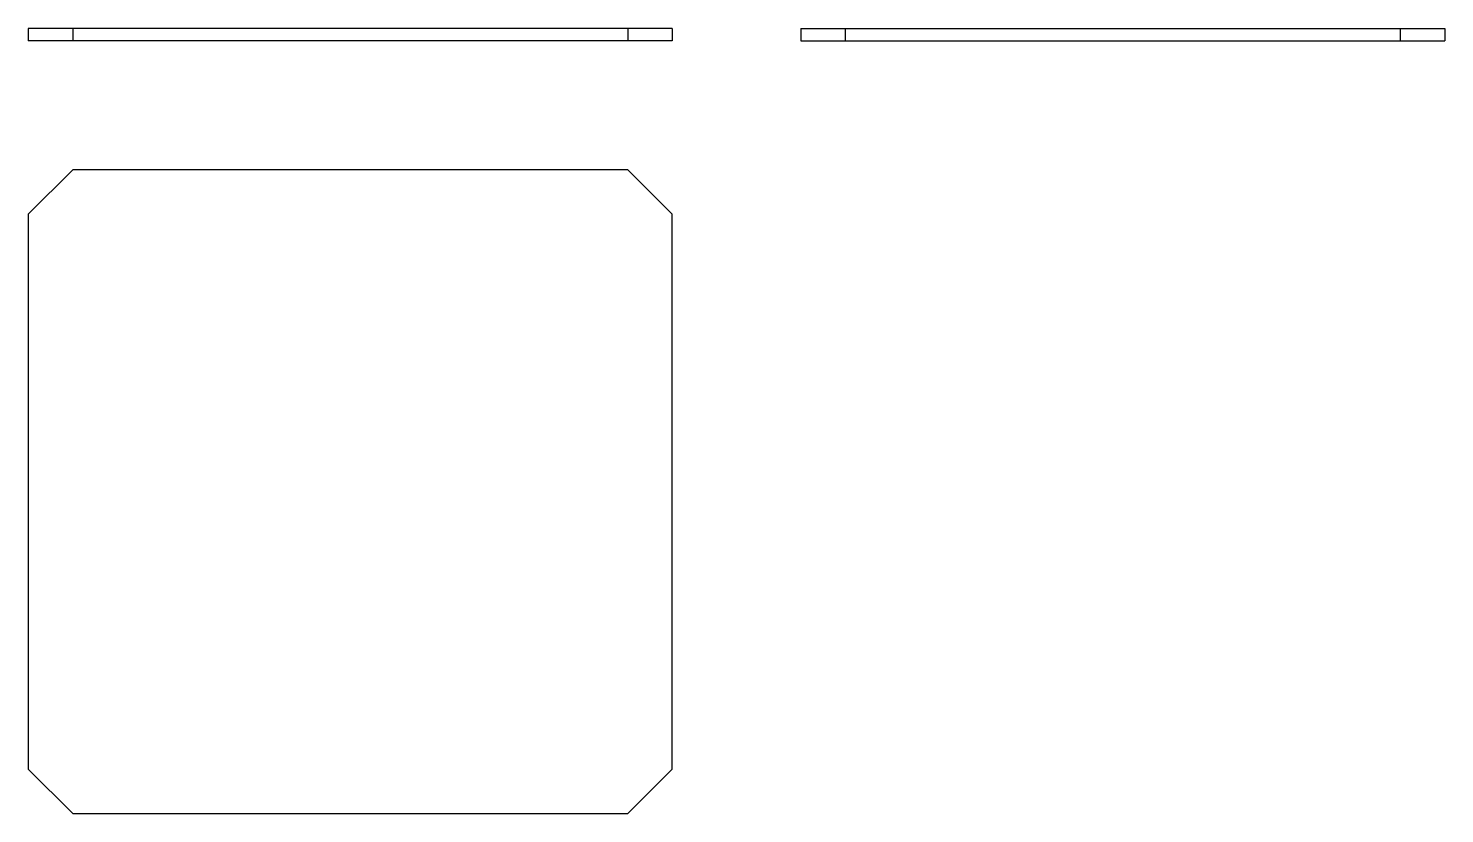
# Model space of a CAD drawing. Extents: x 0 to 3.3, y 0 to 1.83.
import ezdxf

# ---------------------------------------------------------------- set-up
doc = ezdxf.new("R2010")
doc.units = 0
for name, color, linetype in [('FRONT', 7, 'CONTINUOUS'), ('LEFT', 7, 'CONTINUOUS'), ('TOP', 7, 'CONTINUOUS')]:
    doc.layers.add(name, color=color, linetype=linetype)

msp = doc.modelspace()

# ---------------------------------------------------------------- linework, layer by layer
at = {"layer": 'FRONT'}
for p, q in [((0, 1.82931), (0, 1.8)), ((0.103448, 1.82931), (0, 1.82931)), ((0.103448, 1.82931), (0.103448, 1.8)), ((1.396552, 1.82931), (0.103448, 1.82931)), ((1.396552, 1.82931), (1.396552, 1.8)), ((1.5, 1.82931), (1.396552, 1.82931)), ((1.5, 1.82931), (1.5, 1.8)), ((0.103448, 1.8), (0, 1.8)), ((1.396552, 1.8), (0.103448, 1.8)), ((1.5, 1.8), (1.396552, 1.8))]:
    msp.add_line(p, q, dxfattribs=at)
at = {"layer": 'LEFT'}
for p, q in [((1.8, 1.82931), (1.8, 1.8)), ((1.8, 1.82931), (1.903448, 1.82931)), ((1.903448, 1.82931), (1.903448, 1.8)), ((1.903448, 1.82931), (3.196552, 1.82931)), ((3.196552, 1.82931), (3.196552, 1.8)), ((3.196552, 1.82931), (3.3, 1.82931)), ((3.3, 1.82931), (3.3, 1.8)), ((1.8, 1.8), (1.903448, 1.8)), ((1.903448, 1.8), (3.196552, 1.8)), ((3.196552, 1.8), (3.3, 1.8))]:
    msp.add_line(p, q, dxfattribs=at)
at = {"layer": 'TOP'}
for p, q in [((0.103448, 1.5), (0, 1.396552)), ((1.396552, 1.5), (0.103448, 1.5)), ((1.5, 1.396552), (1.396552, 1.5)), ((0, 1.396552), (0, 0.103448)), ((1.5, 0.103448), (1.5, 1.396552)), ((0, 0.103448), (0.103448, 0)), ((1.396552, 0), (1.5, 0.103448)), ((0.103448, 0), (1.396552, 0))]:
    msp.add_line(p, q, dxfattribs=at)

doc.saveas('drawing.dxf')
